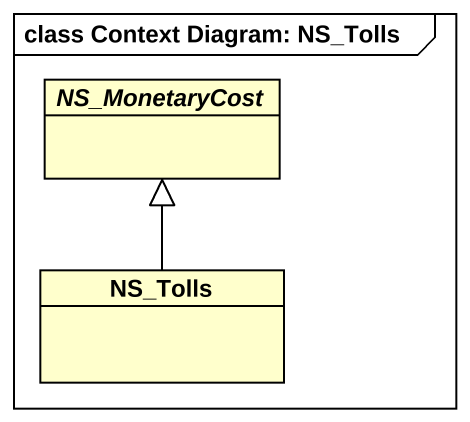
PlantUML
@startuml
mainframe class Context Diagram: NS_Tolls
hide circle
hide empty members
abstract class NS_MonetaryCost
class NS_Tolls
NS_Tolls -up-|> NS_MonetaryCost
@enduml
